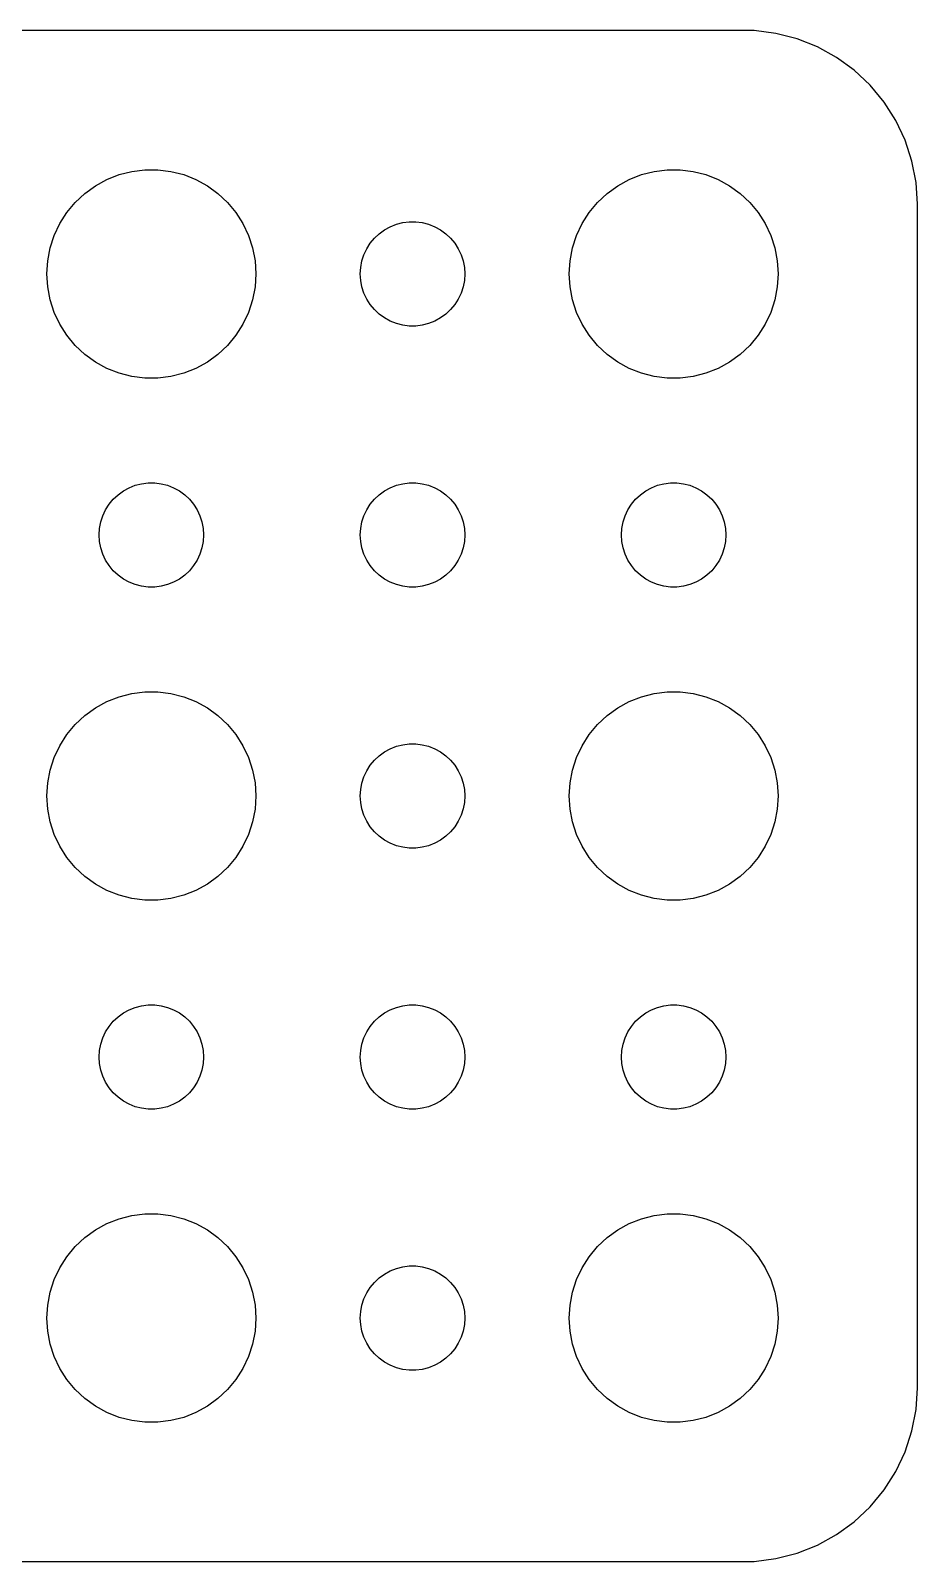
# Model space of a CAD drawing. Header units: metres. Extents: x -44 to 44, y 140 to 346.
# Drawn here: x 19.03 to 44.5, y 248.01 to 291.99 of the extents above; entities that cross this region are included whole.
import ezdxf

# ---------------------------------------------------------------- set-up
doc = ezdxf.new("R2010")
doc.units = ezdxf.units.M

msp = doc.modelspace()

# ---------------------------------------------------------------- linework, layer by layer
for p, q in [((39.8139, 291.99), (-39.8139, 291.99)), ((40.4369, 291.911), (39.8139, 291.99)), ((41.0451, 291.755), (40.4369, 291.911)), ((41.6289, 291.524), (41.0451, 291.755)), ((42.1791, 291.222), (41.6289, 291.524)), ((42.6871, 290.853), (42.1791, 291.222)), ((43.1448, 290.423), (42.6871, 290.853)), ((43.5451, 289.939), (43.1448, 290.423)), ((43.8815, 289.409), (43.5451, 289.939)), ((44.1489, 288.841), (43.8815, 289.409)), ((44.3429, 288.243), (44.1489, 288.841)), ((44.4606, 287.627), (44.3429, 288.243)), ((20.8925, 287.533), (21.2227, 287.714)), ((21.2227, 287.714), (21.5729, 287.853)), ((21.5729, 287.853), (21.9379, 287.947)), ((21.9379, 287.947), (22.3116, 287.994)), ((22.3116, 287.994), (22.6884, 287.994)), ((22.6884, 287.994), (23.0621, 287.947)), ((23.0621, 287.947), (23.427, 287.853)), ((23.427, 287.853), (23.7773, 287.714)), ((23.7773, 287.714), (24.1075, 287.533)), ((35.8925, 287.533), (36.2227, 287.714)), ((36.2227, 287.714), (36.5729, 287.853)), ((36.5729, 287.853), (36.9379, 287.947)), ((36.9379, 287.947), (37.3116, 287.994)), ((37.3116, 287.994), (37.6884, 287.994)), ((37.6884, 287.994), (38.0621, 287.947)), ((38.0621, 287.947), (38.427, 287.853)), ((38.427, 287.853), (38.7773, 287.714)), ((38.7773, 287.714), (39.1075, 287.533)), ((20.3131, 287.054), (20.5877, 287.312)), ((20.5877, 287.312), (20.8925, 287.533)), ((24.1075, 287.533), (24.4123, 287.312)), ((24.4123, 287.312), (24.6869, 287.054)), ((35.3131, 287.054), (35.5877, 287.312)), ((35.5877, 287.312), (35.8925, 287.533)), ((39.1075, 287.533), (39.4123, 287.312)), ((39.4123, 287.312), (39.6869, 287.054)), ((44.5, 287), (44.4606, 287.627)), ((19.8711, 286.445), (20.0729, 286.763)), ((20.0729, 286.763), (20.3131, 287.054)), ((24.6869, 287.054), (24.927, 286.763)), ((24.927, 286.763), (25.1289, 286.445)), ((34.8711, 286.445), (35.0729, 286.763)), ((35.0729, 286.763), (35.3131, 287.054)), ((39.6869, 287.054), (39.927, 286.763)), ((39.927, 286.763), (40.1289, 286.445)), ((44.5, 253), (44.5, 287)), ((19.7107, 286.104), (19.8711, 286.445)), ((25.1289, 286.445), (25.2893, 286.104)), ((29.1963, 286.266), (29.3613, 286.357)), ((29.3613, 286.357), (29.5365, 286.427)), ((29.5365, 286.427), (29.7189, 286.473)), ((29.7189, 286.473), (29.9058, 286.497)), ((29.9058, 286.497), (30.0942, 286.497)), ((30.0942, 286.497), (30.2811, 286.473)), ((30.2811, 286.473), (30.4635, 286.427)), ((30.4635, 286.427), (30.6387, 286.357)), ((30.6387, 286.357), (30.8037, 286.266)), ((34.7107, 286.104), (34.8711, 286.445)), ((40.1289, 286.445), (40.2893, 286.104)), ((19.5942, 285.746), (19.7107, 286.104)), ((25.2893, 286.104), (25.4057, 285.746)), ((28.6855, 285.723), (28.7865, 285.882)), ((28.7865, 285.882), (28.9065, 286.027)), ((28.9065, 286.027), (29.0439, 286.156)), ((29.0439, 286.156), (29.1963, 286.266)), ((30.8037, 286.266), (30.9561, 286.156)), ((30.9561, 286.156), (31.0934, 286.027)), ((31.0934, 286.027), (31.2135, 285.882)), ((31.2135, 285.882), (31.3145, 285.723)), ((34.5942, 285.746), (34.7107, 286.104)), ((40.2893, 286.104), (40.4057, 285.746)), ((19.5237, 285.376), (19.5942, 285.746)), ((25.4057, 285.746), (25.4763, 285.376)), ((28.5471, 285.373), (28.6053, 285.552)), ((28.6053, 285.552), (28.6855, 285.723)), ((31.3145, 285.723), (31.3947, 285.552)), ((31.3947, 285.552), (31.4529, 285.373)), ((34.5237, 285.376), (34.5942, 285.746)), ((40.4057, 285.746), (40.4763, 285.376)), ((19.5, 285), (19.5237, 285.376)), ((19.5237, 284.624), (19.5, 285)), ((25.4763, 285.376), (25.5, 285)), ((25.5, 285), (25.4763, 284.624)), ((28.5, 285), (28.5118, 285.188)), ((28.5118, 284.812), (28.5, 285)), ((28.5118, 285.188), (28.5471, 285.373)), ((31.4529, 285.373), (31.4882, 285.188)), ((31.4882, 285.188), (31.5, 285)), ((31.5, 285), (31.4882, 284.812)), ((34.5, 285), (34.5237, 285.376)), ((34.5237, 284.624), (34.5, 285)), ((40.4763, 285.376), (40.5, 285)), ((40.5, 285), (40.4763, 284.624)), ((19.5942, 284.254), (19.5237, 284.624)), ((25.4763, 284.624), (25.4057, 284.254)), ((28.5471, 284.627), (28.5118, 284.812)), ((28.6053, 284.448), (28.5471, 284.627)), ((31.4529, 284.627), (31.3947, 284.448)), ((31.4882, 284.812), (31.4529, 284.627)), ((34.5942, 284.254), (34.5237, 284.624)), ((40.4763, 284.624), (40.4057, 284.254)), ((19.7107, 283.896), (19.5942, 284.254)), ((25.4057, 284.254), (25.2893, 283.896)), ((28.6855, 284.277), (28.6053, 284.448)), ((28.7865, 284.118), (28.6855, 284.277)), ((28.9065, 283.973), (28.7865, 284.118)), ((31.2135, 284.118), (31.0934, 283.973)), ((31.3145, 284.277), (31.2135, 284.118)), ((31.3947, 284.448), (31.3145, 284.277)), ((34.7107, 283.896), (34.5942, 284.254)), ((40.4057, 284.254), (40.2893, 283.896)), ((19.8711, 283.555), (19.7107, 283.896)), ((25.2893, 283.896), (25.1289, 283.555)), ((29.0439, 283.844), (28.9065, 283.973)), ((29.1963, 283.734), (29.0439, 283.844)), ((29.3613, 283.643), (29.1963, 283.734)), ((30.8037, 283.734), (30.6387, 283.643)), ((30.9561, 283.844), (30.8037, 283.734)), ((31.0934, 283.973), (30.9561, 283.844)), ((34.8711, 283.555), (34.7107, 283.896)), ((40.2893, 283.896), (40.1289, 283.555)), ((20.0729, 283.237), (19.8711, 283.555)), ((20.3131, 282.946), (20.0729, 283.237)), ((24.927, 283.237), (24.6869, 282.946)), ((25.1289, 283.555), (24.927, 283.237)), ((29.5365, 283.573), (29.3613, 283.643)), ((29.7189, 283.527), (29.5365, 283.573)), ((29.9058, 283.503), (29.7189, 283.527)), ((30.0942, 283.503), (29.9058, 283.503)), ((30.2811, 283.527), (30.0942, 283.503)), ((30.4635, 283.573), (30.2811, 283.527)), ((30.6387, 283.643), (30.4635, 283.573)), ((35.0729, 283.237), (34.8711, 283.555)), ((35.3131, 282.946), (35.0729, 283.237)), ((39.927, 283.237), (39.6869, 282.946)), ((40.1289, 283.555), (39.927, 283.237)), ((20.5877, 282.688), (20.3131, 282.946)), ((24.6869, 282.946), (24.4123, 282.688)), ((35.5877, 282.688), (35.3131, 282.946)), ((39.6869, 282.946), (39.4123, 282.688)), ((20.8925, 282.467), (20.5877, 282.688)), ((21.2227, 282.286), (20.8925, 282.467)), ((24.1075, 282.467), (23.7773, 282.286)), ((24.4123, 282.688), (24.1075, 282.467)), ((35.8925, 282.467), (35.5877, 282.688)), ((36.2227, 282.286), (35.8925, 282.467)), ((39.1075, 282.467), (38.7773, 282.286)), ((39.4123, 282.688), (39.1075, 282.467)), ((21.5729, 282.147), (21.2227, 282.286)), ((21.9379, 282.053), (21.5729, 282.147)), ((22.3116, 282.006), (21.9379, 282.053)), ((22.6884, 282.006), (22.3116, 282.006)), ((23.0621, 282.053), (22.6884, 282.006)), ((23.427, 282.147), (23.0621, 282.053)), ((23.7773, 282.286), (23.427, 282.147)), ((36.5729, 282.147), (36.2227, 282.286)), ((36.9379, 282.053), (36.5729, 282.147)), ((37.3116, 282.006), (36.9379, 282.053)), ((37.6884, 282.006), (37.3116, 282.006)), ((38.0621, 282.053), (37.6884, 282.006)), ((38.427, 282.147), (38.0621, 282.053)), ((38.7773, 282.286), (38.427, 282.147)), ((21.6963, 278.766), (21.8613, 278.857)), ((21.8613, 278.857), (22.0365, 278.927)), ((22.0365, 278.927), (22.2189, 278.973)), ((22.2189, 278.973), (22.4058, 278.997)), ((22.4058, 278.997), (22.5942, 278.997)), ((22.5942, 278.997), (22.7811, 278.973)), ((22.7811, 278.973), (22.9635, 278.927)), ((22.9635, 278.927), (23.1387, 278.857)), ((23.1387, 278.857), (23.3037, 278.766)), ((29.1963, 278.766), (29.3613, 278.857)), ((29.3613, 278.857), (29.5365, 278.927)), ((29.5365, 278.927), (29.7189, 278.973)), ((29.7189, 278.973), (29.9058, 278.997)), ((29.9058, 278.997), (30.0942, 278.997)), ((30.0942, 278.997), (30.2811, 278.973)), ((30.2811, 278.973), (30.4635, 278.927)), ((30.4635, 278.927), (30.6387, 278.857)), ((30.6387, 278.857), (30.8037, 278.766)), ((36.6963, 278.766), (36.8613, 278.857)), ((36.8613, 278.857), (37.0365, 278.927)), ((37.0365, 278.927), (37.2189, 278.973)), ((37.2189, 278.973), (37.4058, 278.997)), ((37.4058, 278.997), (37.5942, 278.997)), ((37.5942, 278.997), (37.7811, 278.973)), ((37.7811, 278.973), (37.9635, 278.927)), ((37.9635, 278.927), (38.1387, 278.857)), ((38.1387, 278.857), (38.3037, 278.766)), ((21.2865, 278.382), (21.4065, 278.527)), ((21.4065, 278.527), (21.5439, 278.656)), ((21.5439, 278.656), (21.6963, 278.766)), ((23.3037, 278.766), (23.4561, 278.656)), ((23.4561, 278.656), (23.5934, 278.527)), ((23.5934, 278.527), (23.7135, 278.382)), ((28.7865, 278.382), (28.9065, 278.527)), ((28.9065, 278.527), (29.0439, 278.656)), ((29.0439, 278.656), (29.1963, 278.766)), ((30.8037, 278.766), (30.9561, 278.656)), ((30.9561, 278.656), (31.0934, 278.527)), ((31.0934, 278.527), (31.2135, 278.382)), ((36.2865, 278.382), (36.4065, 278.527)), ((36.4065, 278.527), (36.5439, 278.656)), ((36.5439, 278.656), (36.6963, 278.766)), ((38.3037, 278.766), (38.4561, 278.656)), ((38.4561, 278.656), (38.5934, 278.527)), ((38.5934, 278.527), (38.7135, 278.382)), ((21.0471, 277.873), (21.1053, 278.052)), ((21.1053, 278.052), (21.1855, 278.223)), ((21.1855, 278.223), (21.2865, 278.382)), ((23.7135, 278.382), (23.8145, 278.223)), ((23.8145, 278.223), (23.8947, 278.052)), ((23.8947, 278.052), (23.9529, 277.873)), ((28.5471, 277.873), (28.6053, 278.052)), ((28.6053, 278.052), (28.6855, 278.223)), ((28.6855, 278.223), (28.7865, 278.382)), ((31.2135, 278.382), (31.3145, 278.223)), ((31.3145, 278.223), (31.3947, 278.052)), ((31.3947, 278.052), (31.4529, 277.873)), ((36.0471, 277.873), (36.1053, 278.052)), ((36.1053, 278.052), (36.1855, 278.223)), ((36.1855, 278.223), (36.2865, 278.382)), ((38.7135, 278.382), (38.8145, 278.223)), ((38.8145, 278.223), (38.8947, 278.052)), ((38.8947, 278.052), (38.9529, 277.873)), ((21, 277.5), (21.0118, 277.688)), ((21.0118, 277.688), (21.0471, 277.873)), ((23.9529, 277.873), (23.9882, 277.688)), ((23.9882, 277.688), (24, 277.5)), ((28.5, 277.5), (28.5118, 277.688)), ((28.5118, 277.688), (28.5471, 277.873)), ((31.4529, 277.873), (31.4882, 277.688)), ((31.4882, 277.688), (31.5, 277.5)), ((36, 277.5), (36.0118, 277.688)), ((36.0118, 277.688), (36.0471, 277.873)), ((38.9529, 277.873), (38.9882, 277.688)), ((38.9882, 277.688), (39, 277.5)), ((21.0118, 277.312), (21, 277.5)), ((21.0471, 277.127), (21.0118, 277.312)), ((21.1053, 276.948), (21.0471, 277.127)), ((23.9529, 277.127), (23.8947, 276.948)), ((23.9882, 277.312), (23.9529, 277.127)), ((24, 277.5), (23.9882, 277.312)), ((28.5118, 277.312), (28.5, 277.5)), ((28.5471, 277.127), (28.5118, 277.312)), ((28.6053, 276.948), (28.5471, 277.127)), ((31.4529, 277.127), (31.3947, 276.948)), ((31.4882, 277.312), (31.4529, 277.127)), ((31.5, 277.5), (31.4882, 277.312)), ((36.0118, 277.312), (36, 277.5)), ((36.0471, 277.127), (36.0118, 277.312)), ((36.1053, 276.948), (36.0471, 277.127)), ((38.9529, 277.127), (38.8947, 276.948)), ((38.9882, 277.312), (38.9529, 277.127)), ((39, 277.5), (38.9882, 277.312)), ((21.1855, 276.777), (21.1053, 276.948)), ((21.2865, 276.618), (21.1855, 276.777)), ((23.8145, 276.777), (23.7135, 276.618)), ((23.8947, 276.948), (23.8145, 276.777)), ((28.6855, 276.777), (28.6053, 276.948)), ((28.7865, 276.618), (28.6855, 276.777)), ((31.3145, 276.777), (31.2135, 276.618)), ((31.3947, 276.948), (31.3145, 276.777)), ((36.1855, 276.777), (36.1053, 276.948)), ((36.2865, 276.618), (36.1855, 276.777)), ((38.8145, 276.777), (38.7135, 276.618)), ((38.8947, 276.948), (38.8145, 276.777)), ((21.4065, 276.473), (21.2865, 276.618)), ((21.5439, 276.344), (21.4065, 276.473)), ((21.6963, 276.234), (21.5439, 276.344)), ((21.8613, 276.143), (21.6963, 276.234)), ((23.3037, 276.234), (23.1387, 276.143)), ((23.4561, 276.344), (23.3037, 276.234)), ((23.5934, 276.473), (23.4561, 276.344)), ((23.7135, 276.618), (23.5934, 276.473)), ((28.9065, 276.473), (28.7865, 276.618)), ((29.0439, 276.344), (28.9065, 276.473)), ((29.1963, 276.234), (29.0439, 276.344)), ((29.3613, 276.143), (29.1963, 276.234)), ((30.8037, 276.234), (30.6387, 276.143)), ((30.9561, 276.344), (30.8037, 276.234)), ((31.0934, 276.473), (30.9561, 276.344)), ((31.2135, 276.618), (31.0934, 276.473)), ((36.4065, 276.473), (36.2865, 276.618)), ((36.5439, 276.344), (36.4065, 276.473)), ((36.6963, 276.234), (36.5439, 276.344)), ((36.8613, 276.143), (36.6963, 276.234)), ((38.3037, 276.234), (38.1387, 276.143)), ((38.4561, 276.344), (38.3037, 276.234)), ((38.5934, 276.473), (38.4561, 276.344)), ((38.7135, 276.618), (38.5934, 276.473)), ((22.0365, 276.073), (21.8613, 276.143)), ((22.2189, 276.027), (22.0365, 276.073)), ((22.4058, 276.003), (22.2189, 276.027)), ((22.5942, 276.003), (22.4058, 276.003)), ((22.7811, 276.027), (22.5942, 276.003)), ((22.9635, 276.073), (22.7811, 276.027)), ((23.1387, 276.143), (22.9635, 276.073)), ((29.5365, 276.073), (29.3613, 276.143)), ((29.7189, 276.027), (29.5365, 276.073)), ((29.9058, 276.003), (29.7189, 276.027)), ((30.0942, 276.003), (29.9058, 276.003)), ((30.2811, 276.027), (30.0942, 276.003)), ((30.4635, 276.073), (30.2811, 276.027)), ((30.6387, 276.143), (30.4635, 276.073)), ((37.0365, 276.073), (36.8613, 276.143)), ((37.2189, 276.027), (37.0365, 276.073)), ((37.4058, 276.003), (37.2189, 276.027)), ((37.5942, 276.003), (37.4058, 276.003)), ((37.7811, 276.027), (37.5942, 276.003)), ((37.9635, 276.073), (37.7811, 276.027)), ((38.1387, 276.143), (37.9635, 276.073)), ((20.8925, 272.533), (21.2227, 272.714)), ((21.2227, 272.714), (21.5729, 272.853)), ((21.5729, 272.853), (21.9379, 272.947)), ((21.9379, 272.947), (22.3116, 272.994)), ((22.3116, 272.994), (22.6884, 272.994)), ((22.6884, 272.994), (23.0621, 272.947)), ((23.0621, 272.947), (23.427, 272.853)), ((23.427, 272.853), (23.7773, 272.714)), ((23.7773, 272.714), (24.1075, 272.533)), ((35.8925, 272.533), (36.2227, 272.714)), ((36.2227, 272.714), (36.5729, 272.853)), ((36.5729, 272.853), (36.9379, 272.947)), ((36.9379, 272.947), (37.3116, 272.994)), ((37.3116, 272.994), (37.6884, 272.994)), ((37.6884, 272.994), (38.0621, 272.947)), ((38.0621, 272.947), (38.427, 272.853)), ((38.427, 272.853), (38.7773, 272.714)), ((38.7773, 272.714), (39.1075, 272.533)), ((20.3131, 272.054), (20.5877, 272.312)), ((20.5877, 272.312), (20.8925, 272.533)), ((24.1075, 272.533), (24.4123, 272.312)), ((24.4123, 272.312), (24.6869, 272.054)), ((35.3131, 272.054), (35.5877, 272.312)), ((35.5877, 272.312), (35.8925, 272.533)), ((39.1075, 272.533), (39.4123, 272.312)), ((39.4123, 272.312), (39.6869, 272.054)), ((20.0729, 271.763), (20.3131, 272.054)), ((24.6869, 272.054), (24.927, 271.763)), ((35.0729, 271.763), (35.3131, 272.054)), ((39.6869, 272.054), (39.927, 271.763)), ((19.7107, 271.104), (19.8711, 271.445)), ((19.8711, 271.445), (20.0729, 271.763)), ((24.927, 271.763), (25.1289, 271.445)), ((25.1289, 271.445), (25.2893, 271.104)), ((29.1963, 271.266), (29.3613, 271.357)), ((29.3613, 271.357), (29.5365, 271.427)), ((29.5365, 271.427), (29.7189, 271.473)), ((29.7189, 271.473), (29.9058, 271.497)), ((29.9058, 271.497), (30.0942, 271.497)), ((30.0942, 271.497), (30.2811, 271.473)), ((30.2811, 271.473), (30.4635, 271.427)), ((30.4635, 271.427), (30.6387, 271.357)), ((30.6387, 271.357), (30.8037, 271.266)), ((34.7107, 271.104), (34.8711, 271.445)), ((34.8711, 271.445), (35.0729, 271.763)), ((39.927, 271.763), (40.1289, 271.445)), ((40.1289, 271.445), (40.2893, 271.104)), ((19.5942, 270.746), (19.7107, 271.104)), ((25.2893, 271.104), (25.4057, 270.746)), ((28.7865, 270.882), (28.9065, 271.027)), ((28.9065, 271.027), (29.0439, 271.156)), ((29.0439, 271.156), (29.1963, 271.266)), ((30.8037, 271.266), (30.9561, 271.156)), ((30.9561, 271.156), (31.0934, 271.027)), ((31.0934, 271.027), (31.2135, 270.882)), ((34.5942, 270.746), (34.7107, 271.104)), ((40.2893, 271.104), (40.4057, 270.746)), ((19.5237, 270.376), (19.5942, 270.746)), ((25.4057, 270.746), (25.4763, 270.376)), ((28.5471, 270.373), (28.6053, 270.552)), ((28.6053, 270.552), (28.6855, 270.723)), ((28.6855, 270.723), (28.7865, 270.882)), ((31.2135, 270.882), (31.3145, 270.723)), ((31.3145, 270.723), (31.3947, 270.552)), ((31.3947, 270.552), (31.4529, 270.373)), ((34.5237, 270.376), (34.5942, 270.746)), ((40.4057, 270.746), (40.4763, 270.376)), ((19.5, 270), (19.5237, 270.376)), ((25.4763, 270.376), (25.5, 270)), ((28.5, 270), (28.5118, 270.188)), ((28.5118, 270.188), (28.5471, 270.373)), ((31.4529, 270.373), (31.4882, 270.188)), ((31.4882, 270.188), (31.5, 270)), ((34.5, 270), (34.5237, 270.376)), ((40.4763, 270.376), (40.5, 270)), ((19.5237, 269.624), (19.5, 270)), ((19.5942, 269.254), (19.5237, 269.624)), ((25.4763, 269.624), (25.4057, 269.254)), ((25.5, 270), (25.4763, 269.624)), ((28.5118, 269.812), (28.5, 270)), ((28.5471, 269.627), (28.5118, 269.812)), ((28.6053, 269.448), (28.5471, 269.627)), ((31.4529, 269.627), (31.3947, 269.448)), ((31.4882, 269.812), (31.4529, 269.627)), ((31.5, 270), (31.4882, 269.812)), ((34.5237, 269.624), (34.5, 270)), ((34.5942, 269.254), (34.5237, 269.624)), ((40.4763, 269.624), (40.4057, 269.254)), ((40.5, 270), (40.4763, 269.624)), ((19.7107, 268.896), (19.5942, 269.254)), ((25.4057, 269.254), (25.2893, 268.896)), ((28.6855, 269.277), (28.6053, 269.448)), ((28.7865, 269.118), (28.6855, 269.277)), ((31.3145, 269.277), (31.2135, 269.118)), ((31.3947, 269.448), (31.3145, 269.277)), ((34.7107, 268.896), (34.5942, 269.254)), ((40.4057, 269.254), (40.2893, 268.896)), ((19.8711, 268.555), (19.7107, 268.896)), ((25.2893, 268.896), (25.1289, 268.555)), ((28.9065, 268.973), (28.7865, 269.118)), ((29.0439, 268.844), (28.9065, 268.973)), ((29.1963, 268.734), (29.0439, 268.844)), ((29.3613, 268.643), (29.1963, 268.734)), ((30.8037, 268.734), (30.6387, 268.643)), ((30.9561, 268.844), (30.8037, 268.734)), ((31.0934, 268.973), (30.9561, 268.844)), ((31.2135, 269.118), (31.0934, 268.973)), ((34.8711, 268.555), (34.7107, 268.896)), ((40.2893, 268.896), (40.1289, 268.555)), ((20.0729, 268.237), (19.8711, 268.555)), ((25.1289, 268.555), (24.927, 268.237)), ((29.5365, 268.573), (29.3613, 268.643)), ((29.7189, 268.527), (29.5365, 268.573)), ((29.9058, 268.503), (29.7189, 268.527)), ((30.0942, 268.503), (29.9058, 268.503)), ((30.2811, 268.527), (30.0942, 268.503)), ((30.4635, 268.573), (30.2811, 268.527)), ((30.6387, 268.643), (30.4635, 268.573)), ((35.0729, 268.237), (34.8711, 268.555)), ((40.1289, 268.555), (39.927, 268.237)), ((20.3131, 267.946), (20.0729, 268.237)), ((20.5877, 267.688), (20.3131, 267.946)), ((24.6869, 267.946), (24.4123, 267.688)), ((24.927, 268.237), (24.6869, 267.946)), ((35.3131, 267.946), (35.0729, 268.237)), ((35.5877, 267.688), (35.3131, 267.946)), ((39.6869, 267.946), (39.4123, 267.688)), ((39.927, 268.237), (39.6869, 267.946)), ((20.8925, 267.467), (20.5877, 267.688)), ((21.2227, 267.286), (20.8925, 267.467)), ((24.1075, 267.467), (23.7773, 267.286)), ((24.4123, 267.688), (24.1075, 267.467)), ((35.8925, 267.467), (35.5877, 267.688)), ((36.2227, 267.286), (35.8925, 267.467)), ((39.1075, 267.467), (38.7773, 267.286)), ((39.4123, 267.688), (39.1075, 267.467)), ((21.5729, 267.147), (21.2227, 267.286)), ((21.9379, 267.053), (21.5729, 267.147)), ((22.3116, 267.006), (21.9379, 267.053)), ((22.6884, 267.006), (22.3116, 267.006)), ((23.0621, 267.053), (22.6884, 267.006)), ((23.427, 267.147), (23.0621, 267.053)), ((23.7773, 267.286), (23.427, 267.147)), ((36.5729, 267.147), (36.2227, 267.286)), ((36.9379, 267.053), (36.5729, 267.147)), ((37.3116, 267.006), (36.9379, 267.053)), ((37.6884, 267.006), (37.3116, 267.006)), ((38.0621, 267.053), (37.6884, 267.006)), ((38.427, 267.147), (38.0621, 267.053)), ((38.7773, 267.286), (38.427, 267.147)), ((21.8613, 263.857), (22.0365, 263.927)), ((22.0365, 263.927), (22.2189, 263.973)), ((22.2189, 263.973), (22.4058, 263.997)), ((22.4058, 263.997), (22.5942, 263.997)), ((22.5942, 263.997), (22.7811, 263.973)), ((22.7811, 263.973), (22.9635, 263.927)), ((22.9635, 263.927), (23.1387, 263.857)), ((29.3613, 263.857), (29.5365, 263.927)), ((29.5365, 263.927), (29.7189, 263.973)), ((29.7189, 263.973), (29.9058, 263.997)), ((29.9058, 263.997), (30.0942, 263.997)), ((30.0942, 263.997), (30.2811, 263.973)), ((30.2811, 263.973), (30.4635, 263.927)), ((30.4635, 263.927), (30.6387, 263.857)), ((36.8613, 263.857), (37.0365, 263.927)), ((37.0365, 263.927), (37.2189, 263.973)), ((37.2189, 263.973), (37.4058, 263.997)), ((37.4058, 263.997), (37.5942, 263.997)), ((37.5942, 263.997), (37.7811, 263.973)), ((37.7811, 263.973), (37.9635, 263.927)), ((37.9635, 263.927), (38.1387, 263.857)), ((21.2865, 263.382), (21.4065, 263.527)), ((21.4065, 263.527), (21.5439, 263.656)), ((21.5439, 263.656), (21.6963, 263.766)), ((21.6963, 263.766), (21.8613, 263.857)), ((23.1387, 263.857), (23.3037, 263.766)), ((23.3037, 263.766), (23.4561, 263.656)), ((23.4561, 263.656), (23.5934, 263.527)), ((23.5934, 263.527), (23.7135, 263.382)), ((28.7865, 263.382), (28.9065, 263.527)), ((28.9065, 263.527), (29.0439, 263.656)), ((29.0439, 263.656), (29.1963, 263.766)), ((29.1963, 263.766), (29.3613, 263.857)), ((30.6387, 263.857), (30.8037, 263.766)), ((30.8037, 263.766), (30.9561, 263.656)), ((30.9561, 263.656), (31.0934, 263.527)), ((31.0934, 263.527), (31.2135, 263.382)), ((36.2865, 263.382), (36.4065, 263.527)), ((36.4065, 263.527), (36.5439, 263.656)), ((36.5439, 263.656), (36.6963, 263.766)), ((36.6963, 263.766), (36.8613, 263.857)), ((38.1387, 263.857), (38.3037, 263.766)), ((38.3037, 263.766), (38.4561, 263.656)), ((38.4561, 263.656), (38.5934, 263.527)), ((38.5934, 263.527), (38.7135, 263.382)), ((21.0471, 262.873), (21.1053, 263.052)), ((21.1053, 263.052), (21.1855, 263.223)), ((21.1855, 263.223), (21.2865, 263.382)), ((23.7135, 263.382), (23.8145, 263.223)), ((23.8145, 263.223), (23.8947, 263.052)), ((23.8947, 263.052), (23.9529, 262.873)), ((28.5471, 262.873), (28.6053, 263.052)), ((28.6053, 263.052), (28.6855, 263.223)), ((28.6855, 263.223), (28.7865, 263.382)), ((31.2135, 263.382), (31.3145, 263.223)), ((31.3145, 263.223), (31.3947, 263.052)), ((31.3947, 263.052), (31.4529, 262.873)), ((36.0471, 262.873), (36.1053, 263.052)), ((36.1053, 263.052), (36.1855, 263.223)), ((36.1855, 263.223), (36.2865, 263.382)), ((38.7135, 263.382), (38.8145, 263.223)), ((38.8145, 263.223), (38.8947, 263.052)), ((38.8947, 263.052), (38.9529, 262.873)), ((21, 262.5), (21.0118, 262.688)), ((21.0118, 262.688), (21.0471, 262.873)), ((23.9529, 262.873), (23.9882, 262.688)), ((23.9882, 262.688), (24, 262.5)), ((28.5, 262.5), (28.5118, 262.688)), ((28.5118, 262.688), (28.5471, 262.873)), ((31.4529, 262.873), (31.4882, 262.688)), ((31.4882, 262.688), (31.5, 262.5)), ((36, 262.5), (36.0118, 262.688)), ((36.0118, 262.688), (36.0471, 262.873)), ((38.9529, 262.873), (38.9882, 262.688)), ((38.9882, 262.688), (39, 262.5)), ((21.0118, 262.312), (21, 262.5)), ((21.0471, 262.127), (21.0118, 262.312)), ((21.1053, 261.948), (21.0471, 262.127)), ((23.9529, 262.127), (23.8947, 261.948)), ((23.9882, 262.312), (23.9529, 262.127)), ((24, 262.5), (23.9882, 262.312)), ((28.5118, 262.312), (28.5, 262.5)), ((28.5471, 262.127), (28.5118, 262.312)), ((28.6053, 261.948), (28.5471, 262.127)), ((31.4529, 262.127), (31.3947, 261.948)), ((31.4882, 262.312), (31.4529, 262.127)), ((31.5, 262.5), (31.4882, 262.312)), ((36.0118, 262.312), (36, 262.5)), ((36.0471, 262.127), (36.0118, 262.312)), ((36.1053, 261.948), (36.0471, 262.127)), ((38.9529, 262.127), (38.8947, 261.948)), ((38.9882, 262.312), (38.9529, 262.127)), ((39, 262.5), (38.9882, 262.312)), ((21.1855, 261.777), (21.1053, 261.948)), ((21.2865, 261.618), (21.1855, 261.777)), ((23.8145, 261.777), (23.7135, 261.618)), ((23.8947, 261.948), (23.8145, 261.777)), ((28.6855, 261.777), (28.6053, 261.948)), ((28.7865, 261.618), (28.6855, 261.777)), ((31.3145, 261.777), (31.2135, 261.618)), ((31.3947, 261.948), (31.3145, 261.777)), ((36.1855, 261.777), (36.1053, 261.948)), ((36.2865, 261.618), (36.1855, 261.777)), ((38.8145, 261.777), (38.7135, 261.618)), ((38.8947, 261.948), (38.8145, 261.777)), ((21.4065, 261.473), (21.2865, 261.618)), ((21.5439, 261.344), (21.4065, 261.473)), ((21.6963, 261.234), (21.5439, 261.344)), ((23.4561, 261.344), (23.3037, 261.234)), ((23.5934, 261.473), (23.4561, 261.344)), ((23.7135, 261.618), (23.5934, 261.473)), ((28.9065, 261.473), (28.7865, 261.618)), ((29.0439, 261.344), (28.9065, 261.473)), ((29.1963, 261.234), (29.0439, 261.344)), ((30.9561, 261.344), (30.8037, 261.234)), ((31.0934, 261.473), (30.9561, 261.344)), ((31.2135, 261.618), (31.0934, 261.473)), ((36.4065, 261.473), (36.2865, 261.618)), ((36.5439, 261.344), (36.4065, 261.473)), ((36.6963, 261.234), (36.5439, 261.344)), ((38.4561, 261.344), (38.3037, 261.234)), ((38.5934, 261.473), (38.4561, 261.344)), ((38.7135, 261.618), (38.5934, 261.473)), ((21.8613, 261.143), (21.6963, 261.234)), ((22.0365, 261.073), (21.8613, 261.143)), ((22.2189, 261.027), (22.0365, 261.073)), ((22.4058, 261.003), (22.2189, 261.027)), ((22.5942, 261.003), (22.4058, 261.003)), ((22.7811, 261.027), (22.5942, 261.003)), ((22.9635, 261.073), (22.7811, 261.027)), ((23.1387, 261.143), (22.9635, 261.073)), ((23.3037, 261.234), (23.1387, 261.143)), ((29.3613, 261.143), (29.1963, 261.234)), ((29.5365, 261.073), (29.3613, 261.143)), ((29.7189, 261.027), (29.5365, 261.073)), ((29.9058, 261.003), (29.7189, 261.027)), ((30.0942, 261.003), (29.9058, 261.003)), ((30.2811, 261.027), (30.0942, 261.003)), ((30.4635, 261.073), (30.2811, 261.027)), ((30.6387, 261.143), (30.4635, 261.073)), ((30.8037, 261.234), (30.6387, 261.143)), ((36.8613, 261.143), (36.6963, 261.234)), ((37.0365, 261.073), (36.8613, 261.143)), ((37.2189, 261.027), (37.0365, 261.073)), ((37.4058, 261.003), (37.2189, 261.027)), ((37.5942, 261.003), (37.4058, 261.003)), ((37.7811, 261.027), (37.5942, 261.003)), ((37.9635, 261.073), (37.7811, 261.027)), ((38.1387, 261.143), (37.9635, 261.073)), ((38.3037, 261.234), (38.1387, 261.143)), ((21.2227, 257.714), (21.5729, 257.853)), ((21.5729, 257.853), (21.9379, 257.947)), ((21.9379, 257.947), (22.3116, 257.994)), ((22.3116, 257.994), (22.6884, 257.994)), ((22.6884, 257.994), (23.0621, 257.947)), ((23.0621, 257.947), (23.427, 257.853)), ((23.427, 257.853), (23.7773, 257.714)), ((36.2227, 257.714), (36.5729, 257.853)), ((36.5729, 257.853), (36.9379, 257.947)), ((36.9379, 257.947), (37.3116, 257.994)), ((37.3116, 257.994), (37.6884, 257.994)), ((37.6884, 257.994), (38.0621, 257.947)), ((38.0621, 257.947), (38.427, 257.853)), ((38.427, 257.853), (38.7773, 257.714)), ((20.3131, 257.054), (20.5877, 257.312)), ((20.5877, 257.312), (20.8925, 257.533)), ((20.8925, 257.533), (21.2227, 257.714)), ((23.7773, 257.714), (24.1075, 257.533)), ((24.1075, 257.533), (24.4123, 257.312)), ((24.4123, 257.312), (24.6869, 257.054)), ((35.3131, 257.054), (35.5877, 257.312)), ((35.5877, 257.312), (35.8925, 257.533)), ((35.8925, 257.533), (36.2227, 257.714)), ((38.7773, 257.714), (39.1075, 257.533)), ((39.1075, 257.533), (39.4123, 257.312)), ((39.4123, 257.312), (39.6869, 257.054)), ((20.0729, 256.763), (20.3131, 257.054)), ((24.6869, 257.054), (24.927, 256.763)), ((35.0729, 256.763), (35.3131, 257.054)), ((39.6869, 257.054), (39.927, 256.763)), ((19.7107, 256.104), (19.8711, 256.445)), ((19.8711, 256.445), (20.0729, 256.763)), ((24.927, 256.763), (25.1289, 256.445)), ((25.1289, 256.445), (25.2893, 256.104)), ((29.3613, 256.357), (29.5365, 256.427)), ((29.5365, 256.427), (29.7189, 256.473)), ((29.7189, 256.473), (29.9058, 256.497)), ((29.9058, 256.497), (30.0942, 256.497)), ((30.0942, 256.497), (30.2811, 256.473)), ((30.2811, 256.473), (30.4635, 256.427)), ((30.4635, 256.427), (30.6387, 256.357)), ((34.7107, 256.104), (34.8711, 256.445)), ((34.8711, 256.445), (35.0729, 256.763)), ((39.927, 256.763), (40.1289, 256.445)), ((40.1289, 256.445), (40.2893, 256.104)), ((19.5942, 255.746), (19.7107, 256.104)), ((25.2893, 256.104), (25.4057, 255.746)), ((28.7865, 255.882), (28.9065, 256.027)), ((28.9065, 256.027), (29.0439, 256.156)), ((29.0439, 256.156), (29.1963, 256.266)), ((29.1963, 256.266), (29.3613, 256.357)), ((30.6387, 256.357), (30.8037, 256.266)), ((30.8037, 256.266), (30.9561, 256.156)), ((30.9561, 256.156), (31.0934, 256.027)), ((31.0934, 256.027), (31.2135, 255.882)), ((34.5942, 255.746), (34.7107, 256.104)), ((40.2893, 256.104), (40.4057, 255.746)), ((19.5237, 255.376), (19.5942, 255.746)), ((25.4057, 255.746), (25.4763, 255.376)), ((28.5471, 255.373), (28.6053, 255.552)), ((28.6053, 255.552), (28.6855, 255.723)), ((28.6855, 255.723), (28.7865, 255.882)), ((31.2135, 255.882), (31.3145, 255.723)), ((31.3145, 255.723), (31.3947, 255.552)), ((31.3947, 255.552), (31.4529, 255.373)), ((34.5237, 255.376), (34.5942, 255.746)), ((40.4057, 255.746), (40.4763, 255.376)), ((19.5, 255), (19.5237, 255.376)), ((25.4763, 255.376), (25.5, 255)), ((28.5, 255), (28.5118, 255.188)), ((28.5118, 255.188), (28.5471, 255.373)), ((31.4529, 255.373), (31.4882, 255.188)), ((31.4882, 255.188), (31.5, 255)), ((34.5, 255), (34.5237, 255.376)), ((40.4763, 255.376), (40.5, 255)), ((19.5237, 254.624), (19.5, 255)), ((25.5, 255), (25.4763, 254.624)), ((28.5118, 254.812), (28.5, 255)), ((28.5471, 254.627), (28.5118, 254.812)), ((31.4882, 254.812), (31.4529, 254.627)), ((31.5, 255), (31.4882, 254.812)), ((34.5237, 254.624), (34.5, 255)), ((40.5, 255), (40.4763, 254.624)), ((19.5942, 254.254), (19.5237, 254.624)), ((19.7107, 253.896), (19.5942, 254.254)), ((25.4057, 254.254), (25.2893, 253.896)), ((25.4763, 254.624), (25.4057, 254.254)), ((28.6053, 254.448), (28.5471, 254.627)), ((28.6855, 254.277), (28.6053, 254.448)), ((28.7865, 254.118), (28.6855, 254.277)), ((31.3145, 254.277), (31.2135, 254.118)), ((31.3947, 254.448), (31.3145, 254.277)), ((31.4529, 254.627), (31.3947, 254.448)), ((34.5942, 254.254), (34.5237, 254.624)), ((34.7107, 253.896), (34.5942, 254.254)), ((40.4057, 254.254), (40.2893, 253.896)), ((40.4763, 254.624), (40.4057, 254.254)), ((19.8711, 253.555), (19.7107, 253.896)), ((25.2893, 253.896), (25.1289, 253.555)), ((28.9065, 253.973), (28.7865, 254.118)), ((29.0439, 253.844), (28.9065, 253.973)), ((29.1963, 253.734), (29.0439, 253.844)), ((30.9561, 253.844), (30.8037, 253.734)), ((31.0934, 253.973), (30.9561, 253.844)), ((31.2135, 254.118), (31.0934, 253.973)), ((34.8711, 253.555), (34.7107, 253.896)), ((40.2893, 253.896), (40.1289, 253.555)), ((20.0729, 253.237), (19.8711, 253.555)), ((25.1289, 253.555), (24.927, 253.237)), ((29.3613, 253.643), (29.1963, 253.734)), ((29.5365, 253.573), (29.3613, 253.643)), ((29.7189, 253.527), (29.5365, 253.573)), ((29.9058, 253.503), (29.7189, 253.527)), ((30.0942, 253.503), (29.9058, 253.503)), ((30.2811, 253.527), (30.0942, 253.503)), ((30.4635, 253.573), (30.2811, 253.527)), ((30.6387, 253.643), (30.4635, 253.573)), ((30.8037, 253.734), (30.6387, 253.643)), ((35.0729, 253.237), (34.8711, 253.555)), ((40.1289, 253.555), (39.927, 253.237)), ((20.3131, 252.946), (20.0729, 253.237)), ((20.5877, 252.688), (20.3131, 252.946)), ((24.6869, 252.946), (24.4123, 252.688)), ((24.927, 253.237), (24.6869, 252.946)), ((35.3131, 252.946), (35.0729, 253.237)), ((35.5877, 252.688), (35.3131, 252.946)), ((39.6869, 252.946), (39.4123, 252.688)), ((39.927, 253.237), (39.6869, 252.946)), ((44.4606, 252.373), (44.5, 253)), ((20.8925, 252.467), (20.5877, 252.688)), ((21.2227, 252.286), (20.8925, 252.467)), ((24.1075, 252.467), (23.7773, 252.286)), ((24.4123, 252.688), (24.1075, 252.467)), ((35.8925, 252.467), (35.5877, 252.688)), ((36.2227, 252.286), (35.8925, 252.467)), ((39.1075, 252.467), (38.7773, 252.286)), ((39.4123, 252.688), (39.1075, 252.467)), ((21.5729, 252.147), (21.2227, 252.286)), ((21.9379, 252.053), (21.5729, 252.147)), ((22.3116, 252.006), (21.9379, 252.053)), ((22.6884, 252.006), (22.3116, 252.006)), ((23.0621, 252.053), (22.6884, 252.006)), ((23.427, 252.147), (23.0621, 252.053)), ((23.7773, 252.286), (23.427, 252.147)), ((36.5729, 252.147), (36.2227, 252.286)), ((36.9379, 252.053), (36.5729, 252.147)), ((37.3116, 252.006), (36.9379, 252.053)), ((37.6884, 252.006), (37.3116, 252.006)), ((38.0621, 252.053), (37.6884, 252.006)), ((38.427, 252.147), (38.0621, 252.053)), ((38.7773, 252.286), (38.427, 252.147)), ((44.3429, 251.757), (44.4606, 252.373)), ((44.1489, 251.159), (44.3429, 251.757)), ((43.8815, 250.591), (44.1489, 251.159)), ((43.5451, 250.061), (43.8815, 250.591)), ((43.1448, 249.577), (43.5451, 250.061)), ((42.6871, 249.147), (43.1448, 249.577)), ((42.1791, 248.778), (42.6871, 249.147)), ((41.6289, 248.476), (42.1791, 248.778)), ((39.8139, 248.01), (40.4369, 248.089)), ((40.4369, 248.089), (41.0451, 248.245)), ((41.0451, 248.245), (41.6289, 248.476)), ((-39.8139, 248.01), (39.8139, 248.01))]:
    msp.add_line(p, q)

doc.saveas('drawing.dxf')
